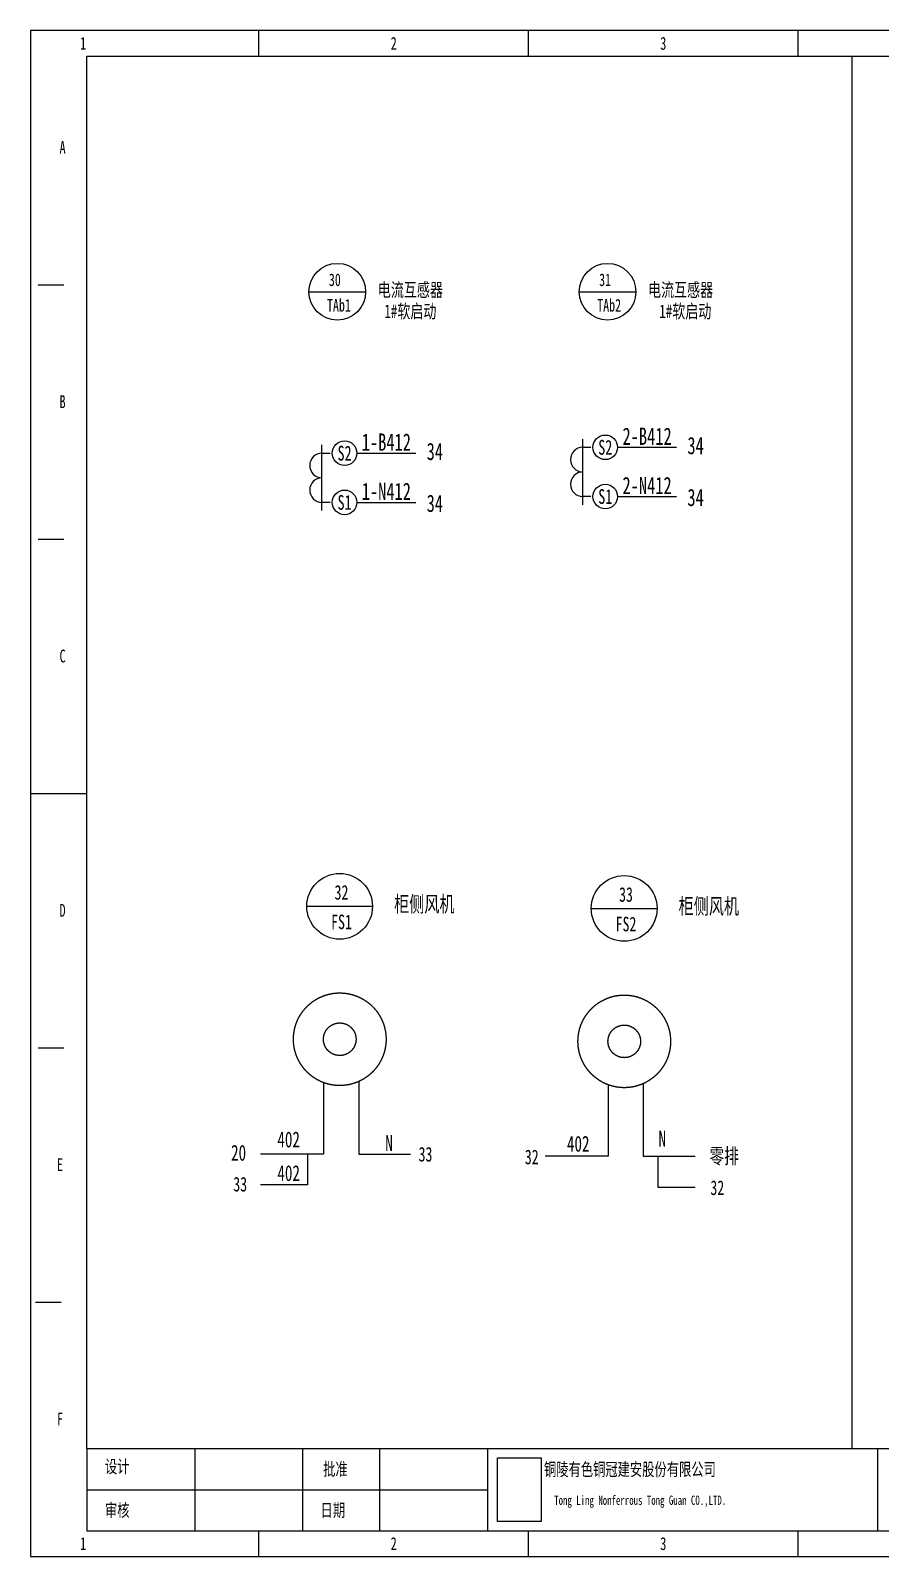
# Model space of a CAD drawing. Header units: millimetres. Extents: x 401220 to 2750366, y -101310 to 943175.
# Drawn here: x 1316565 to 1341077, y 279611 to 323583 of the extents above; entities that cross this region are included whole.
import ezdxf
from ezdxf.enums import TextEntityAlignment as Align

# ---------------------------------------------------------------- set-up
doc = ezdxf.new("R2010")
doc.units = ezdxf.units.MM
doc.linetypes.add('常规', pattern=[20, 10, 0, 10])
doc.layers.add('E-LITE-EQPM', color=1, linetype='Continuous')
doc.styles.add('IDQSTYLE', font='NSimSun.ttf', dxfattribs={"width": 0.7})

msp = doc.modelspace()

# ---------------------------------------------------------------- linework, layer by layer
at = {"ltscale": 4}
for p, q in [((1323153.5, 322843.1), (1323153.5, 323583.3)), ((1330926.3, 322843.1), (1330926.3, 323583.3)), ((1338699.1, 322843.1), (1338699.1, 323583.3)), ((1316787.2, 316254.7), (1317527.5, 316254.7)), ((1316787.2, 308926), (1317527.5, 308926)), ((1316565.1, 301597.4), (1318193.7, 301597.4)), ((1316787.2, 294268.7), (1317527.5, 294268.7)), ((1316713.2, 286940.1), (1317453.4, 286940.1)), ((1318193.7, 282720.6), (1376822.9, 282720.6)), ((1318558.2, 282720.6), (1377187.5, 282720.6)), ((1318639.9, 282720.6), (1377269.1, 282720.6)), ((1319004.4, 282720.6), (1377633.7, 282720.6)), ((1321302.8, 282720.6), (1321302.8, 280351.7)), ((1324411.9, 282720.6), (1324411.9, 280351.7)), ((1326632.7, 282720.6), (1326632.7, 280351.7)), ((1329741.9, 282720.6), (1329741.9, 280351.7)), ((1340993.9, 282720.6), (1340993.9, 280351.7)), ((1318193.7, 281536.1), (1329741.9, 281536.1)), ((1323153.5, 279611.4), (1323153.5, 280351.7)), ((1330926.3, 279611.4), (1330926.3, 280351.7)), ((1338699.1, 279611.4), (1338699.1, 280351.7))]:
    msp.add_line(p, q, dxfattribs=at)
for p, q in [((1318193.7, 282720.6), (1318193.7, 322843.1)), ((1318193.7, 322843.1), (1377633.7, 322843.1)), ((1340249.1, 322843.1), (1340249.1, 282720.6)), ((1324596.1, 316055), (1326230.2, 316055)), ((1332389.4, 316055), (1334023.5, 316055)), ((1332489.8, 309918.2), (1332489.8, 311809.1)), ((1324971.2, 309749.7), (1324971.2, 311640.7)), ((1324971.2, 311404.3), (1325207.6, 311404.3)), ((1325976.2, 311404.3), (1327678.1, 311404.3)), ((1332489.8, 311572.8), (1332726.2, 311572.8)), ((1333494.8, 311572.8), (1335196.7, 311572.8)), ((1332726.2, 310154.6), (1332489.8, 310154.6)), ((1333494.8, 310154.6), (1335196.7, 310154.6)), ((1325207.6, 309986.1), (1324971.2, 309986.1)), ((1325976.2, 309986.1), (1327678.1, 309986.1)), ((1324532.9, 298347.1), (1326427.7, 298347.1)), ((1332737.5, 298285.6), (1334632.2, 298285.6)), ((1324556.1, 291206.1), (1324556.1, 290318.6)), ((1334656.5, 291144.5), (1334656.5, 290257)), ((1324556.1, 290318.6), (1323198.6, 290318.6)), ((1334656.5, 290257), (1335731.5, 290257)), ((1318193.7, 282720.6), (1318193.7, 280351.7)), ((1318193.7, 280351.7), (1376822.9, 280351.7)), ((1318558.2, 280351.7), (1377187.5, 280351.7)), ((1318639.9, 280351.7), (1377269.1, 280351.7)), ((1319004.4, 280351.7), (1377633.7, 280351.7))]:
    msp.add_line(p, q)
msp.add_lwpolyline([(1316565.1, 279611.4), (1378689.2, 279611.4), (1378689.2, 323583.3), (1316565.1, 323583.3)], close=True, dxfattribs=at)
msp.add_lwpolyline([(1330031.5, 282451.5), (1331294.9, 282451.5), (1331294.9, 280620.2), (1330031.5, 280620.2)], close=True)
for centre, radius in [((1325413.1, 316055), 817), ((1333206.4, 316055), 817), ((1333140.3, 311572.8), 354.5), ((1325621.7, 311404.3), 354.5), ((1333140.3, 310154.6), 354.5), ((1325621.7, 309986.1), 354.5), ((1325480.3, 298347.1), 947.4), ((1333684.9, 298285.6), 947.4)]:
    msp.add_circle(centre, radius)
for centre in [(1324971.2, 311049.7), (1332489.8, 311218.2), (1324971.2, 310340.6), (1332489.8, 310509.1)]:
    msp.add_arc(centre, 354.5, 90, 270)
at = {"layer": 'E-LITE-EQPM', "color": 0, "linetype": '常规'}
for p, q in [((1325015.6, 293266.2), (1325015.4, 291206.1)), ((1326030.7, 293288.3), (1326030.7, 291206.1)), ((1333220.2, 293204.7), (1333220, 291144.5)), ((1334235.3, 293226.8), (1334235.3, 291144.5)), ((1325015.4, 291206.1), (1323198.6, 291206.1)), ((1326030.7, 291206.1), (1327526.9, 291206.1)), ((1333220, 291144.5), (1331403.2, 291144.5)), ((1334235.3, 291144.5), (1335731.5, 291144.5))]:
    msp.add_line(p, q, dxfattribs=at)
for centre, radius in [((1325483.5, 294516.3), 1334.8), ((1333688.1, 294454.7), 1334.8), ((1325483.5, 294516.3), 469.6), ((1333688.1, 294454.7), 469.6)]:
    msp.add_circle(centre, radius, dxfattribs=at)

# ---------------------------------------------------------------- texts
at = {"style": 'IDQSTYLE', "width": 0.7}
for s, p in [('1', (1318082.7, 322917.1)), ('2', (1327039.9, 322917.1)), ('3', (1334812.7, 322917.1)), ('A', (1317490.4, 319919)), ('B', (1317490.4, 312590.4)), ('C', (1317490.4, 305261.7)), ('D', (1317490.4, 297933.1)), ('E', (1317416.4, 290604.4)), ('F', (1317416.4, 283275.8)), ('1', (1318082.7, 279685.5)), ('2', (1327039.9, 279685.5)), ('3', (1334812.7, 279685.5))]:
    msp.add_text(s, height=370.9, dxfattribs=at).set_placement(p, align=Align.BOTTOM_CENTER)
for s, height, p in [('30', 361.72, (1325341.7, 316400.8)), ('31', 361.72, (1333135, 316400.8)), ('TAb1', 361.72, (1325459, 315666.9)), ('TAb2', 361.72, (1333252.4, 315666.9)), ('S2', 425.46, (1333140.3, 311572.8)), ('S2', 425.46, (1325621.7, 311404.3)), ('S1', 425.46, (1325621.7, 309986.1)), ('S1', 425.46, (1333140.3, 310154.6)), ('32', 419.42, (1325533.5, 298748.1)), ('33', 419.42, (1333738.1, 298686.5)), ('FS1', 419.42, (1325533.5, 297897.1)), ('FS2', 419.42, (1333738.1, 297835.5)), ('33', 419.42, (1327955.6, 291202.8)), ('32', 419.42, (1331020.1, 291125.5)), ('零排', 443.1, (1336568.1, 291150.3)), ('33', 419.42, (1322611.9, 290339.3)), ('32', 419.42, (1336371.2, 290238))]:
    msp.add_text(s, height=height, dxfattribs=at).set_placement(p, align=Align.MIDDLE_CENTER)
at = {"ltscale": 0.8, "style": 'IDQSTYLE', "width": 0.7}
for s, height, p in [('电流互感器', 392.98, (1327519.1, 316111.2)), ('电流互感器', 392.98, (1335312.4, 316111.2)), ('1#软启动', 392.98, (1327519.1, 315493.3)), ('1#软启动', 392.98, (1335448.4, 315493.3)), ('柜侧风机', 455.66, (1327922.2, 298412.3)), ('柜侧风机', 455.66, (1336126.8, 298350.7)), ('402', 455.66, (1324010.1, 291628.6)), ('N', 455.7, (1326904.2, 291526.2)), ('402', 455.66, (1332360.6, 291505)), ('N', 455.7, (1334785.3, 291651.3)), ('20', 455.66, (1322565.7, 291244.7)), ('402', 455.66, (1324010.1, 290658.2))]:
    msp.add_text(s, height=height, dxfattribs=at).set_placement(p, align=Align.MIDDLE_CENTER)
at = {"style": 'IDQSTYLE', "width": 0.7}
for s, p in [('1-B412', (1326827.1, 311475.2)), ('2-B412', (1334345.7, 311643.7)), ('1-N412', (1326827.1, 310057)), ('2-N412', (1334345.7, 310225.5))]:
    msp.add_text(s, height=496.37, dxfattribs=at).set_placement(p, align=Align.CENTER)
for p in [(1335508.5, 311374.7), (1327989.9, 311206.2), (1327989.9, 309711.7), (1335508.5, 309880.2)]:
    msp.add_text('34', height=496.37, rotation=360, dxfattribs=at).set_placement(p)
for s, p in [('设计', (1318711.9, 281906.3)), ('批准', (1325004.2, 281832.2)), ('审核', (1318711.9, 280647.8)), ('日期', (1324930.1, 280647.8))]:
    msp.add_text(s, height=370.87, dxfattribs=at).set_placement(p, align=Align.BOTTOM_LEFT)
for s, height, p in [('铜陵有色铜冠建安股份有限公司', 370.874, (1331372.1, 282308.2)), ('Tong Ling Nonferrous Tong Guan CO.,LTD.', 267.029, (1331668.2, 281366.6))]:
    msp.add_text(s, height=height, dxfattribs=at).set_placement(p, align=Align.TOP_LEFT)

doc.saveas('drawing.dxf')
